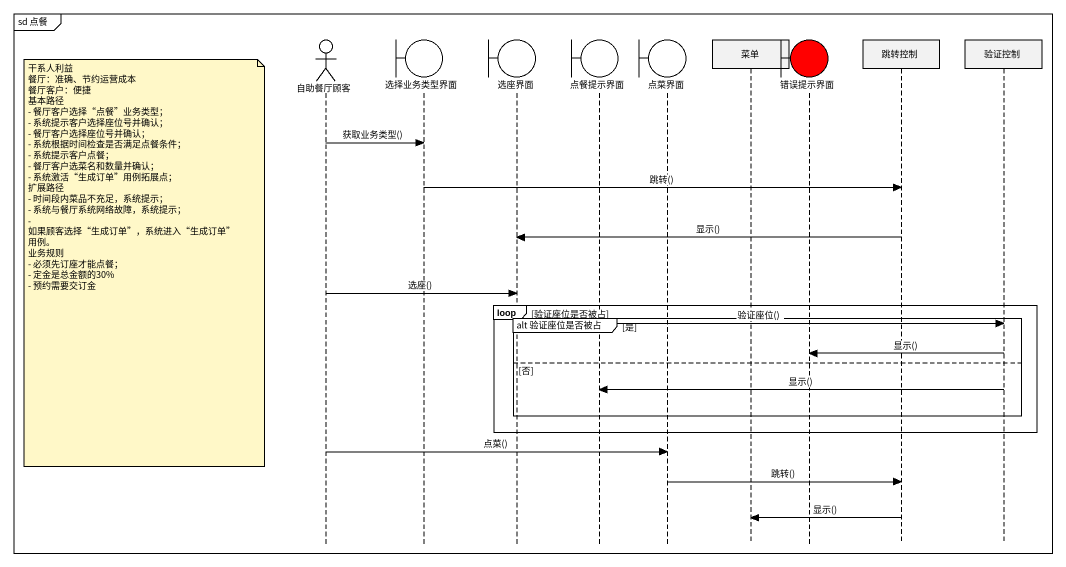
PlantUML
@startuml
mainframe sd 点餐
hide footbox
actor 自助餐厅顾客
boundary 选择业务类型界面
boundary 选座界面
boundary 点餐提示界面
boundary 点菜界面
participant 菜单
boundary 错误提示界面 #FF0000
participant 跳转控制
participant 验证控制

自助餐厅顾客 -> 选择业务类型界面 : 获取业务类型()
选择业务类型界面 -> 跳转控制 : 跳转()
跳转控制 -> 选座界面 : 显示()
note left of 自助餐厅顾客
  干系人利益
  餐厅：准确、节约运营成本
  餐厅客户：便捷
  基本路径
  - 餐厅客户选择“点餐”业务类型；
  - 系统提示客户选择座位号并确认；
  - 餐厅客户选择座位号并确认；
  - 系统根据时间检查是否满足点餐条件；
  - 系统提示客户点餐；
  - 餐厅客户选菜名和数量并确认；
  - 系统激活“生成订单”用例拓展点；
  扩展路径
  - 时间段内菜品不充足，系统提示；
  - 系统与餐厅系统网络故障，系统提示；
  - 如果顾客选择“生成订单”，系统进入“生成订单”用例。
  业务规则
  - 必须先订座才能点餐；
  - 定金是总金额的30%
  - 预约需要交订金
end note
自助餐厅顾客 -> 选座界面 : 选座()
loop 验证座位是否被占
  group alt 验证座位是否被占 [是]
    选座界面 -> 验证控制 : 验证座位()
    验证控制 -> 错误提示界面 : 显示()
  else 否
    验证控制 -> 点餐提示界面 : 显示()
  end
end
自助餐厅顾客 -> 点菜界面 : 点菜()
点菜界面 -> 跳转控制 : 跳转()
跳转控制 -> 菜单 : 显示()
@enduml
